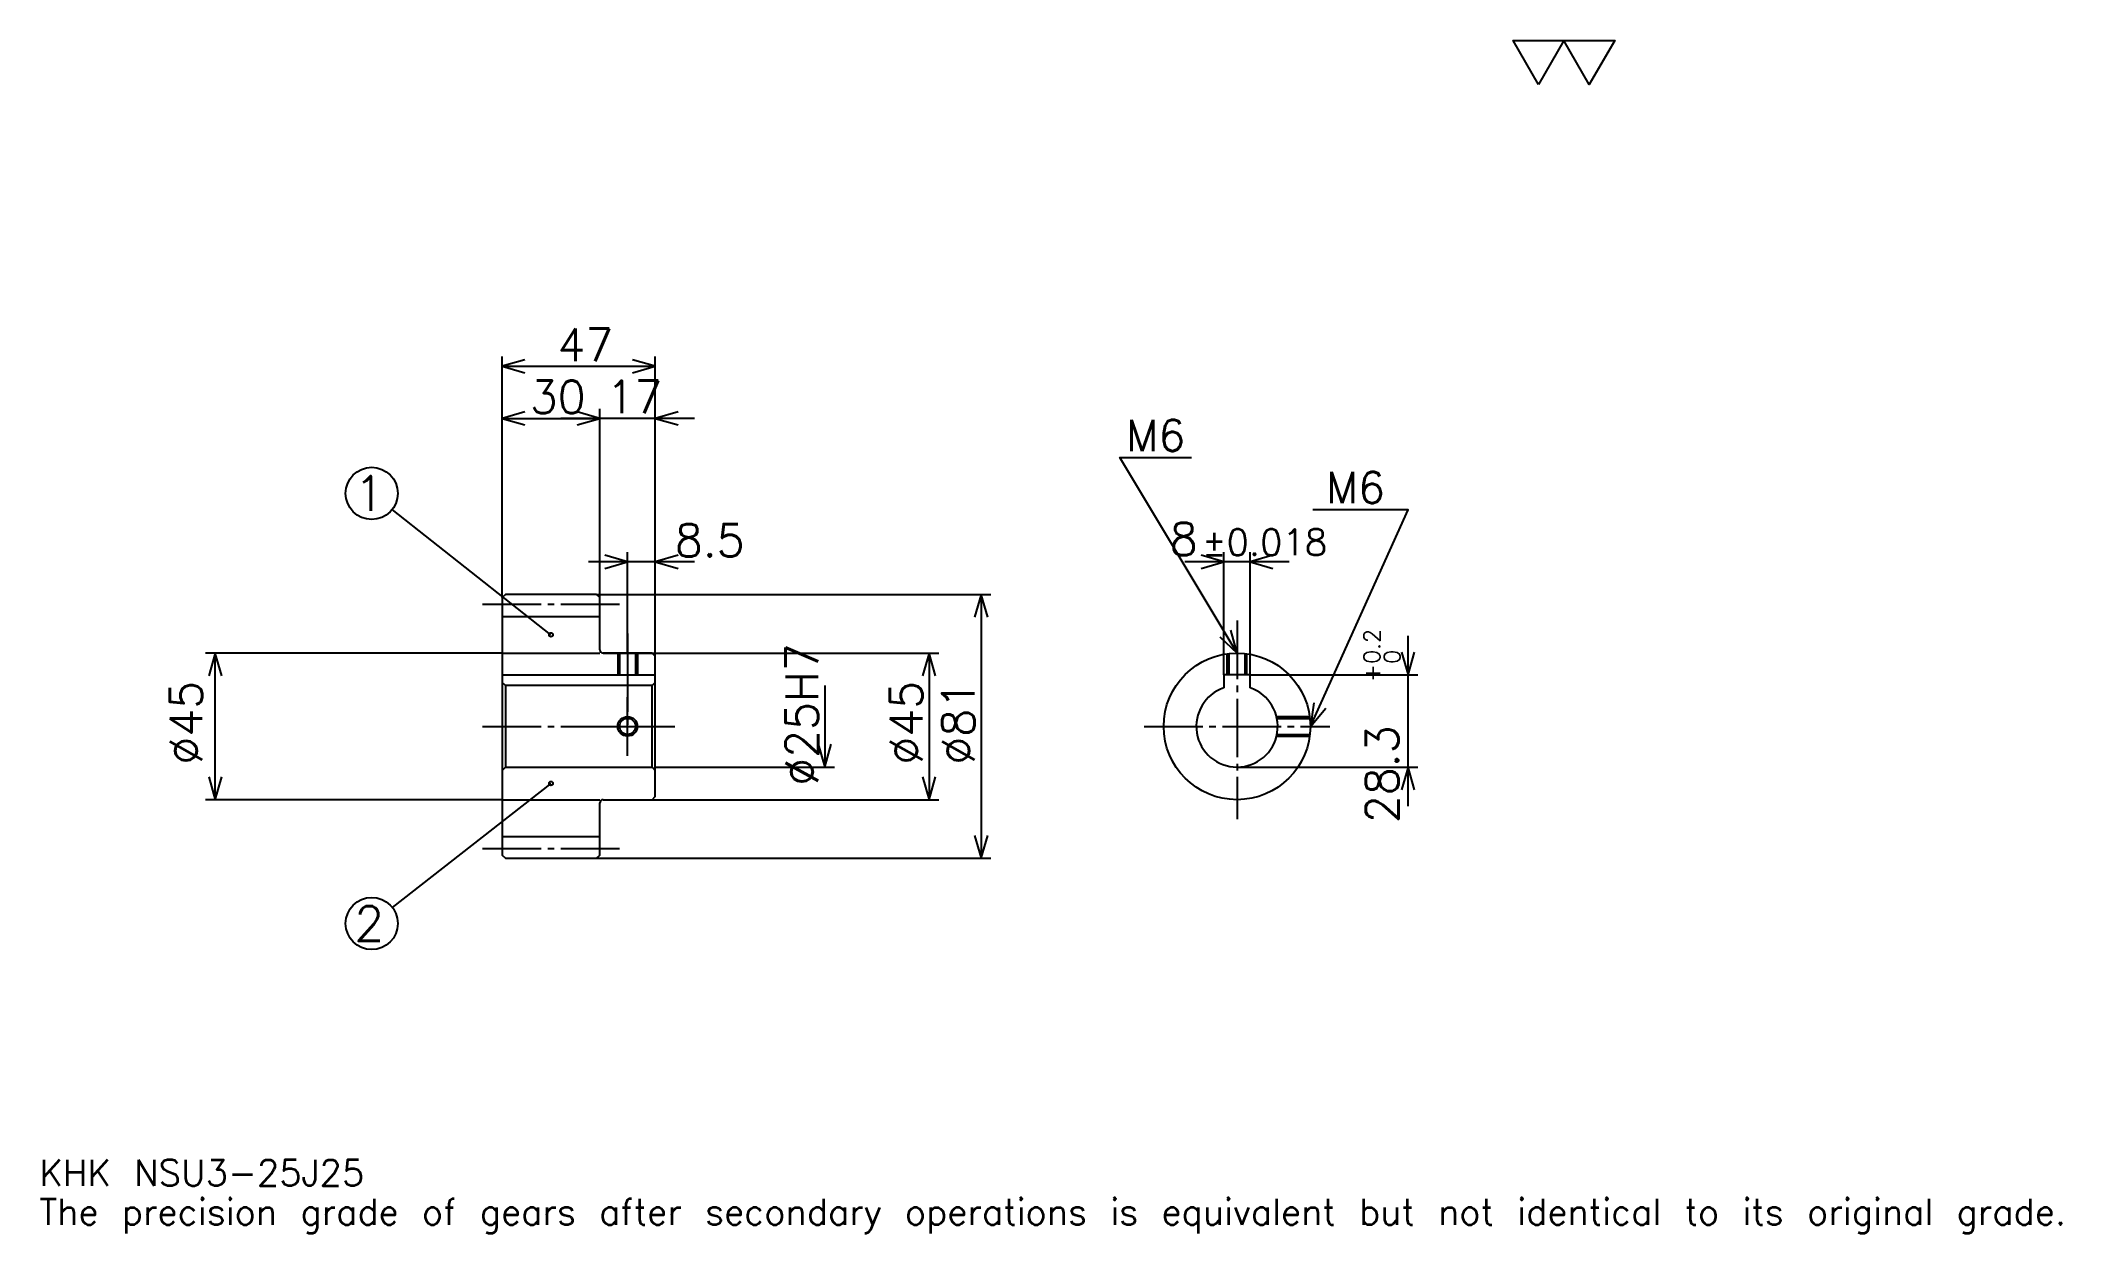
# Model space of a CAD drawing. Extents: x 20 to 641, y 7 to 374.
import ezdxf

# ---------------------------------------------------------------- set-up
doc = ezdxf.new("R2010")
doc.units = 0
doc.linetypes.add('DASHDOT', pattern=[24, 18, -2, 2, -2])
doc.layers.get('0').update_dxf_attribs({"linetype": 'CONTINUOUS'})
doc.layers.add('DASHDOT', color=6, linetype='DASHDOT')
doc.styles.add('KANJI', font='TXT', dxfattribs={"bigfont": 'BIGFONT'})

msp = doc.modelspace()

# ---------------------------------------------------------------- linework, layer by layer
at = {"color": 5}
for p, q in [((162, 203.5), (162, 276.5)), ((162, 273.5), (209, 273.5)), ((209, 203.5), (209, 276.5)), ((192, 203.5), (192, 260.5)), ((162, 257.5), (192, 257.5)), ((221, 257.5), (180, 257.5)), ((177, 191.125), (128.281616, 229.546082)), ((221, 213.5), (188.5, 213.5)), ((200.5, 203.5), (200.5, 216.5)), ((403.5, 213.5), (371.5, 213.5)), ((383.5, 178.800003), (383.5, 216.5)), ((391.5, 178.800003), (391.5, 216.5)), ((162, 202.5), (162, 203.5)), ((191, 203.5), (209, 203.5)), ((192, 202.5), (192, 203.5)), ((200.5, 185.5), (200.5, 203.5)), ((200.5, 185.5), (200.5, 203.5)), ((209, 203.5), (312, 203.5)), ((209, 184.5), (209, 203.5)), ((309, 203.5), (309, 122.5)), ((440, 138.5), (440, 190.800003)), ((162, 185.5), (71, 185.5)), ((74, 140.5), (74, 185.5)), ((193, 185.5), (209, 185.5)), ((209, 185.5), (296, 185.5)), ((293, 185.5), (293, 140.5)), ((261, 175.5), (261, 150.5)), ((391.5, 178.800003), (443, 178.800003)), ((209, 150.5), (264, 150.5)), ((387.5, 150.5), (443, 150.5)), ((177, 145.5), (128.30246, 107.427376)), ((162, 140.5), (71, 140.5)), ((193, 140.5), (209, 140.5)), ((209, 140.5), (296, 140.5)), ((191, 122.5), (209, 122.5)), ((209, 122.5), (312, 122.5))]:
    msp.add_line(p, q, dxfattribs=at)
at = {"color": 4}
for p, q in [((162, 196.75), (192, 196.75)), ((162, 185.5), (192, 185.5)), ((162, 178.800003), (209, 178.800003)), ((163, 175.5), (163, 150.5)), ((208, 175.5), (209, 176.5)), ((208, 150.5), (209, 149.5)), ((162, 140.5), (192, 140.5)), ((162, 129.25), (192, 129.25))]:
    msp.add_line(p, q, dxfattribs=at)
at = {"color": 7}
msp.add_lwpolyline([(480, 360), (472.200012, 373.519989), (503.399994, 373.519989), (495.600006, 360), (487.799988, 373.519989), (480, 360)], dxfattribs=at)
at = {"color": 5}
for points in [[(169, 275.5), (162, 273.5), (169, 271.5)], [(202, 271.5), (209, 273.5), (202, 275.5)], [(169, 259.5), (162, 257.5), (169, 255.5)], [(185, 255.5), (192, 257.5), (185, 259.5)], [(185, 255.5), (192, 257.5), (185, 259.5)], [(216, 259.5), (209, 257.5), (216, 255.5)], [(387.5, 185.5), (351.5, 245.5), (373.5, 245.5)], [(410, 163), (440, 229.5), (410.799988, 229.5)], [(193.5, 211.5), (200.5, 213.5), (193.5, 215.5)], [(216, 215.5), (209, 213.5), (216, 211.5)], [(376.5, 211.5), (383.5, 213.5), (376.5, 215.5)], [(398.5, 215.5), (391.5, 213.5), (398.5, 211.5)], [(311, 196.5), (309, 203.5), (307, 196.5)], [(382.183533, 190.473465), (387.5, 185.5), (385.613525, 192.531448)], [(76, 178.5), (74, 185.5), (72, 178.5)], [(295, 178.5), (293, 185.5), (291, 178.5)], [(438, 185.800003), (440, 178.800003), (442, 185.800003)], [(411.055481, 170.203186), (410, 163), (414.701599, 168.558319)], [(259, 157.5), (261, 150.5), (263, 157.5)], [(442, 143.5), (440, 150.5), (438, 143.5)], [(72, 147.5), (74, 140.5), (76, 147.5)], [(291, 147.5), (293, 140.5), (295, 147.5)], [(307, 129.5), (309, 122.5), (311, 129.5)]]:
    msp.add_lwpolyline(points, dxfattribs=at)
at = {"color": 4}
for points in [[(192, 186.5), (192, 202.5), (191, 203.5), (163, 203.5), (162, 202.5), (162, 149.5)], [(193, 140.5), (208, 140.5), (209, 141.5), (209, 184.5), (208, 185.5), (193, 185.5)], [(197.5, 185.5), (197.5, 178.800003)], [(198.040009, 185.5), (198.040009, 178.800003)], [(202.959991, 185.5), (202.959991, 178.800003)], [(203.5, 185.5), (203.5, 178.800003)], [(384.5, 178.800003), (384.5, 185.299103)], [(385.039978, 178.800003), (385.039978, 185.365112)], [(389.960022, 178.800003), (389.960022, 185.365112)], [(390.5, 178.800003), (390.5, 185.299103)], [(162, 149.5), (163, 150.5), (208, 150.5), (208, 175.5), (163, 175.5), (162, 176.5)], [(391.5, 174.842712), (391.5, 178.800003), (383.5, 178.800003), (383.5, 174.842712)], [(399.634644, 166), (409.799103, 166)], [(399.755554, 165.460007), (409.865112, 165.460007)], [(399.634644, 160), (409.799103, 160)], [(399.755554, 160.539993), (409.865112, 160.539993)], [(162, 149.5), (162, 123.5), (163, 122.5), (191, 122.5), (192, 123.5), (192, 139.5)]]:
    msp.add_lwpolyline(points, dxfattribs=at)
at = {"color": 5}
for centre, radius in [((122, 234.5), 8), ((177, 191.125), 0.6), ((177, 145.5), 0.6), ((122, 102.5), 8)]:
    msp.add_circle(centre, radius, dxfattribs=at)
at = {"color": 4}
for centre, radius in [((387.5, 163), 22.5), ((200.5, 163), 2.46)]:
    msp.add_circle(centre, radius, dxfattribs=at)
at = {"color": 7}
msp.add_circle((200.5, 163), 3, dxfattribs=at)
at = {"color": 4}
for centre, radius, start, end in [((193, 186.5), 1, 180, 270), ((387.5, 163), 12.5, 108.662925185, 71.337074815), ((193, 139.5), 1, 90, 180)]:
    msp.add_arc(centre, radius, start, end, dxfattribs=at)
at = {"layer": 'DASHDOT', "color": 7}
for p, q in [((156, 200.5), (198, 200.5)), ((387.5, 195.5), (387.5, 134.5)), ((200.5, 185.5), (200.5, 163)), ((156, 163), (215, 163)), ((359, 163), (416, 163)), ((156, 125.5), (198, 125.5))]:
    msp.add_line(p, q, dxfattribs=at)
for points in [[(200.5, 191.5), (200.5, 172.800003)], [(200.5, 154), (200.5, 172)], [(191.5, 163), (209.5, 163)]]:
    msp.add_lwpolyline(points, dxfattribs=at)

# ---------------------------------------------------------------- texts
at = {"color": 7, "style": 'KANJI'}
for s, height, p in [('47', 10, (179, 275.100006)), ('30', 10, (170.5, 259.100006)), ('17', 10, (194, 259.100006)), ('M6', 9.6, (353.5, 247.5)), ('1', 10.666667, (116.666672, 229.166656)), ('M6', 9.6, (414.799988, 231.5)), ('8.5', 10, (215, 215.100006)), ('8', 10, (366.858032, 215.5)), ('%%p0.018', 8, (376.756775, 215.5)), ('2', 10.666667, (116.666672, 97.166664)), ('KHK NSU3-25J25', 8, (20, 22)), ('The precision grade of gears after secondary operations is equivalent but not identical to its original grade.', 8, (20, 10))]:
    msp.add_text(s, height=height, dxfattribs=at).set_placement(p)
for s, height, p in [('0.2', 5, (431.399994, 182.190369)), ('%%c25H7', 10, (259, 144.75)), ('+', 5, (431.399994, 176.590378)), ('0', 5, (437.600006, 182.190369)), ('%%c45', 10, (70, 151.25)), ('%%c45', 10, (291, 151.25)), ('%%c81', 10, (307, 151.25)), ('28.3', 10, (437, 133.306412))]:
    msp.add_text(s, height=height, rotation=90, dxfattribs=at).set_placement(p)

doc.saveas('drawing.dxf')
